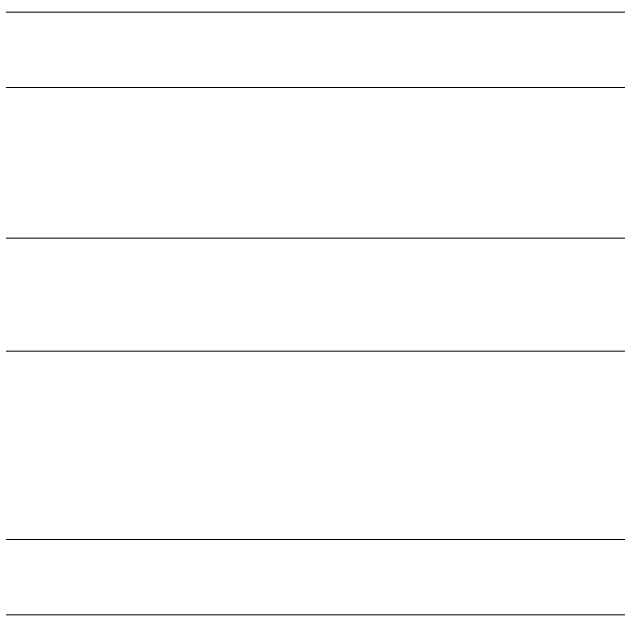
# Model space of a CAD drawing. Header units: millimetres. Extents: x -191664 to 191490, y -197311 to 10263.
# Drawn here: x 56807.5 to 57129.5, y 1910 to 2230 of the extents above; entities that cross this region are included whole.
import ezdxf

# ---------------------------------------------------------------- set-up
doc = ezdxf.new("R2010")
doc.units = ezdxf.units.MM
doc.layers.add('lateral_secador', color=7, linetype='Continuous', lineweight=0)

msp = doc.modelspace()

# ---------------------------------------------------------------- linework, layer by layer
at = {"layer": 'lateral_secador', "color": 8, "true_color": 0x617680}
for p, q in [((38067.12, 2230), (57367.12, 2230)), ((38067.12, 2190), (57367.12, 2190)), ((38067.12, 1950), (57367.12, 1950)), ((38067.12, 1910), (57367.12, 1910))]:
    msp.add_line(p, q, dxfattribs=at)
at = {"layer": 'lateral_secador', "color": 251, "true_color": 0x536a64}
for p, q in [((37717.12, 2110), (57717.12, 2110)), ((37717.12, 2050), (57717.12, 2050))]:
    msp.add_line(p, q, dxfattribs=at)

doc.saveas('drawing.dxf')
